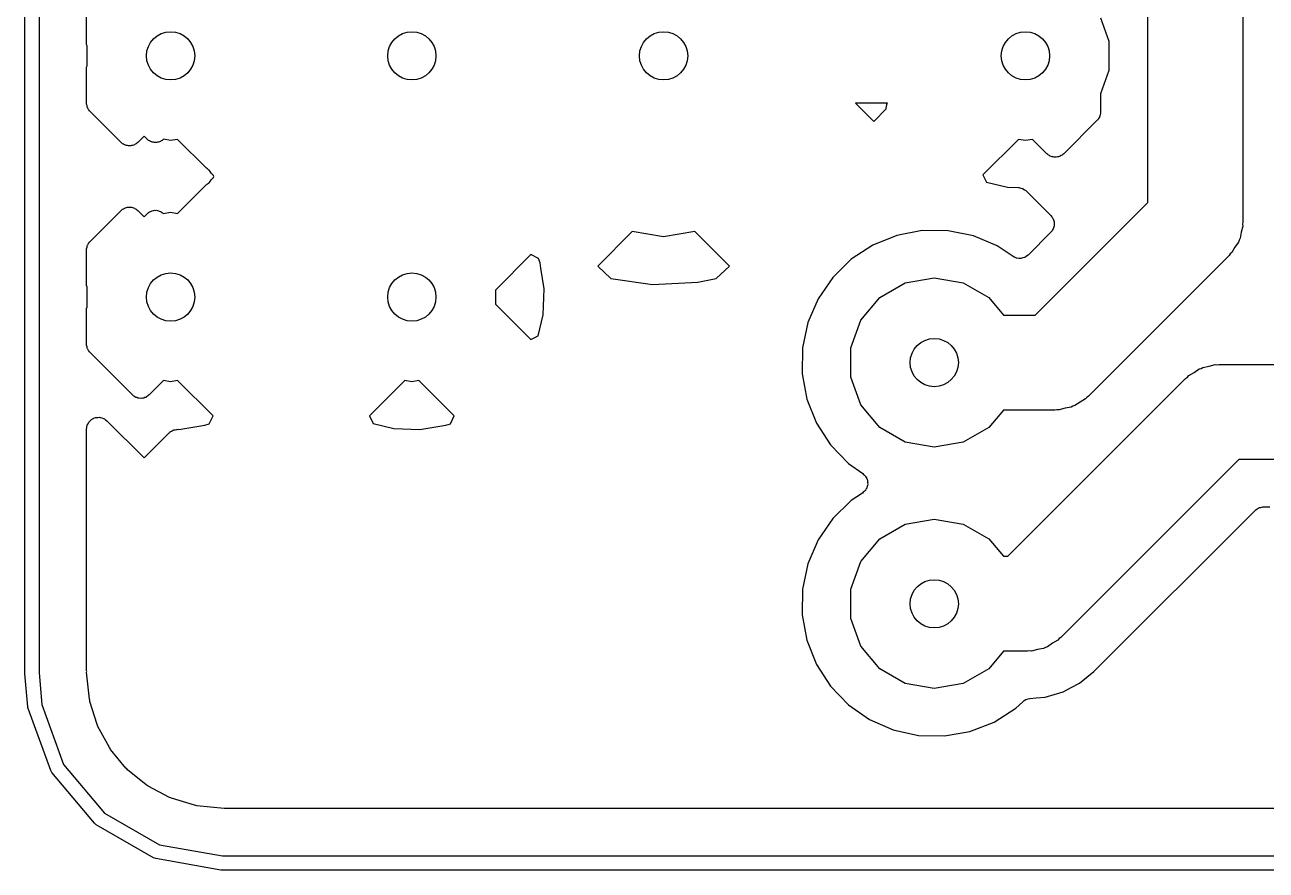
# Model space of a CAD drawing. Extents: x -0.1 to 26.1, y -0.1 to 17.1.
# Drawn here: x -0.07 to 12.99, y -0.07 to 8.83 of the extents above; entities that cross this region are included whole.
import ezdxf

# ---------------------------------------------------------------- set-up
doc = ezdxf.new("R2010")
doc.units = 0
doc.header["$MEASUREMENT"] = 0
doc.layers.add('BLACK', color=7, linetype='CONTINUOUS')

msp = doc.modelspace()

# ---------------------------------------------------------------- linework, layer by layer
at = {"layer": 'Black'}
for p, q in [((-0.075, 2), (-0.075, 15)), ((0.075, 14.9934), (0.075, 2.00328)), ((12.75, 10.25), (12.75, 6.75)), ((11.75, 6.95711), (11.75, 10.0429)), ((0.575, 8.63138), (0.575, 8.99723)), ((11.25, 8.89904), (11.3388, 8.65496)), ((0.575955, 8.62596), (0.575, 8.63138)), ((0.575476, 8.62049), (0.575955, 8.62596)), ((11.3388, 8.65496), (11.3388, 8.34504)), ((0.579702, 8.60472), (0.575476, 8.62049)), ((0.581162, 8.59643), (0.579702, 8.60472)), ((0.581162, 8.40357), (0.581162, 8.59643)), ((0.575, 8.36862), (0.575955, 8.37403)), ((0.575, 8.00277), (0.575, 8.36862)), ((0.575476, 8.37951), (0.579702, 8.39528)), ((0.575955, 8.37403), (0.575476, 8.37951)), ((0.579702, 8.39528), (0.581162, 8.40357)), ((11.3388, 8.34504), (11.25, 8.10095)), ((0.575955, 7.99735), (0.575, 8.00277)), ((0.575476, 7.99187), (0.575955, 7.99735)), ((0.579702, 7.9761), (0.575476, 7.99187)), ((0.582538, 7.96001), (0.579702, 7.9761)), ((8.67028, 8), (8.86348, 7.8068)), ((9.00673, 8), (8.67028, 8)), ((8.99387, 7.94329), (8.99837, 7.97385)), ((8.99837, 7.97385), (9.00098, 7.98169)), ((9.00098, 7.98169), (9.00183, 7.98992)), ((9.00183, 7.98992), (9.00673, 8)), ((11.25, 8.10095), (11.25, 7.90776)), ((0.585288, 7.95525), (0.582538, 7.96001)), ((0.586711, 7.94994), (0.585288, 7.95525)), ((0.596077, 7.93656), (0.586711, 7.94994)), ((0.604244, 7.92242), (0.596077, 7.93656)), ((0.608458, 7.91888), (0.604244, 7.92242)), ((0.611612, 7.91438), (0.608458, 7.91888)), ((0.937682, 7.58831), (0.611612, 7.91438)), ((8.86348, 7.8068), (8.99387, 7.94329)), ((11.2383, 7.85494), (11.2289, 7.84156)), ((11.2397, 7.86025), (11.2383, 7.85494)), ((11.2425, 7.86501), (11.2397, 7.86025)), ((11.2453, 7.88109), (11.2425, 7.86501)), ((11.2495, 7.89687), (11.2453, 7.88109)), ((11.25, 7.90776), (11.249, 7.90235)), ((11.249, 7.90235), (11.2495, 7.89687)), ((11.2134, 7.81938), (10.8627, 7.46868)), ((11.2165, 7.82388), (11.2134, 7.81938)), ((11.2208, 7.82742), (11.2165, 7.82388)), ((11.2289, 7.84156), (11.2208, 7.82742)), ((0.946641, 7.58203), (0.937682, 7.58831)), ((0.954373, 7.5743), (0.946641, 7.58203)), ((1.1055, 7.58203), (1.09777, 7.5743)), ((1.11446, 7.58831), (1.1055, 7.58203)), ((1.18018, 7.65403), (1.11446, 7.58831)), ((1.21142, 7.6228), (1.18018, 7.65403)), ((1.22037, 7.61653), (1.21142, 7.6228)), ((1.22811, 7.60879), (1.22037, 7.61653)), ((1.23802, 7.60417), (1.22811, 7.60879)), ((1.24698, 7.5979), (1.23802, 7.60417)), ((1.25754, 7.59507), (1.24698, 7.5979)), ((1.26745, 7.59045), (1.25754, 7.59507)), ((1.27835, 7.58949), (1.26745, 7.59045)), ((1.28891, 7.58666), (1.27835, 7.58949)), ((1.29981, 7.58762), (1.28891, 7.58666)), ((1.3107, 7.58666), (1.29981, 7.58762)), ((1.32126, 7.58949), (1.3107, 7.58666)), ((1.33216, 7.59045), (1.32126, 7.58949)), ((1.34207, 7.59507), (1.33216, 7.59045)), ((1.35263, 7.5979), (1.34207, 7.59507)), ((1.36159, 7.60417), (1.35263, 7.5979)), ((1.3715, 7.60879), (1.36159, 7.60417)), ((1.37923, 7.61652), (1.3715, 7.60879)), ((1.3853, 7.62078), (1.37923, 7.61652)), ((1.46, 7.6076), (1.3853, 7.62078)), ((1.53396, 7.62064), (1.46, 7.6076)), ((1.83761, 7.31699), (1.53396, 7.62064)), ((10.386, 7.62064), (10.013, 7.24761)), ((10.46, 7.6076), (10.386, 7.62064)), ((10.534, 7.62064), (10.46, 7.6076)), ((10.6859, 7.46868), (10.534, 7.62064)), ((0.964283, 7.56968), (0.954373, 7.5743)), ((0.973243, 7.56341), (0.964283, 7.56968)), ((0.983809, 7.56058), (0.973243, 7.56341)), ((0.993718, 7.55595), (0.983809, 7.56058)), ((1.00461, 7.555), (0.993718, 7.55595)), ((1.01517, 7.55217), (1.00461, 7.555)), ((1.02607, 7.55312), (1.01517, 7.55217)), ((1.03696, 7.55217), (1.02607, 7.55312)), ((1.04753, 7.555), (1.03696, 7.55217)), ((1.05842, 7.55595), (1.04753, 7.555)), ((1.06833, 7.56058), (1.05842, 7.55595)), ((1.0789, 7.56341), (1.06833, 7.56058)), ((1.08786, 7.56968), (1.0789, 7.56341)), ((1.09777, 7.5743), (1.08786, 7.56968)), ((10.6949, 7.46241), (10.6859, 7.46868)), ((10.7026, 7.45468), (10.6949, 7.46241)), ((10.7125, 7.45006), (10.7026, 7.45468)), ((10.7215, 7.44378), (10.7125, 7.45006)), ((10.8361, 7.45006), (10.8271, 7.44378)), ((10.846, 7.45468), (10.8361, 7.45006)), ((10.8537, 7.46241), (10.846, 7.45468)), ((10.8627, 7.46868), (10.8537, 7.46241)), ((10.732, 7.44095), (10.7215, 7.44378)), ((10.742, 7.43633), (10.732, 7.44095)), ((10.7529, 7.43538), (10.742, 7.43633)), ((10.7634, 7.43255), (10.7529, 7.43538)), ((10.7743, 7.4335), (10.7634, 7.43255)), ((10.7852, 7.43255), (10.7743, 7.4335)), ((10.7958, 7.43538), (10.7852, 7.43255)), ((10.8067, 7.43633), (10.7958, 7.43538)), ((10.8166, 7.44095), (10.8067, 7.43633)), ((10.8271, 7.44378), (10.8166, 7.44095)), ((1.84799, 7.30972), (1.83761, 7.31699)), ((1.85721, 7.30101), (1.84799, 7.30972)), ((1.86565, 7.29736), (1.85721, 7.30101)), ((1.86691, 7.29648), (1.86565, 7.29736)), ((1.87666, 7.28302), (1.86691, 7.29648)), ((1.88852, 7.26608), (1.87666, 7.28302)), ((1.87666, 7.17697), (1.88852, 7.19392)), ((1.91319, 7.24142), (1.88852, 7.26608)), ((1.88852, 7.19392), (1.91319, 7.21858)), ((1.914, 7.23), (1.91319, 7.24142)), ((1.91319, 7.21858), (1.914, 7.23)), ((10.013, 7.24761), (10.051, 7.16955)), ((1.53396, 6.83935), (1.83483, 7.14023)), ((1.83483, 7.14023), (1.84213, 7.14533)), ((1.84213, 7.14533), (1.84821, 7.15183)), ((1.84821, 7.15183), (1.85978, 7.15769)), ((1.85978, 7.15769), (1.86569, 7.16183)), ((1.86569, 7.16183), (1.87666, 7.17697)), ((10.051, 7.16955), (10.2715, 7.11706)), ((10.2715, 7.11706), (10.3858, 7.1128)), ((10.3858, 7.1128), (10.3889, 7.11214)), ((10.3889, 7.11214), (10.392, 7.11241)), ((10.392, 7.11241), (10.41, 7.10759)), ((10.41, 7.10759), (10.4282, 7.10368)), ((10.4282, 7.10368), (10.4309, 7.10199)), ((10.4309, 7.10199), (10.4339, 7.10118)), ((10.4339, 7.10118), (10.4492, 7.0905)), ((10.4492, 7.0905), (10.465, 7.08058)), ((10.465, 7.08058), (10.4669, 7.07809)), ((10.4669, 7.07809), (10.4695, 7.07628)), ((10.4695, 7.07628), (10.7274, 6.81839)), ((10.5629, 5.77), (11.75, 6.95711)), ((0.611612, 6.54562), (0.937682, 6.87169)), ((0.937682, 6.87169), (0.946641, 6.87797)), ((0.946641, 6.87797), (0.954373, 6.8857)), ((0.954373, 6.8857), (0.964283, 6.89032)), ((0.964283, 6.89032), (0.973243, 6.89659)), ((0.973243, 6.89659), (0.983809, 6.89942)), ((0.983809, 6.89942), (0.993718, 6.90405)), ((0.993718, 6.90405), (1.00461, 6.905)), ((1.00461, 6.905), (1.01517, 6.90783)), ((1.01517, 6.90783), (1.02607, 6.90688)), ((1.02607, 6.90688), (1.03696, 6.90783)), ((1.03696, 6.90783), (1.04753, 6.905)), ((1.04753, 6.905), (1.05842, 6.90405)), ((1.05842, 6.90405), (1.06833, 6.89942)), ((1.06833, 6.89942), (1.0789, 6.89659)), ((1.0789, 6.89659), (1.08786, 6.89032)), ((1.08786, 6.89032), (1.09777, 6.8857)), ((1.09777, 6.8857), (1.1055, 6.87796)), ((1.1055, 6.87796), (1.11446, 6.87169)), ((1.11446, 6.87169), (1.18018, 6.80597)), ((1.18018, 6.80597), (1.21142, 6.8372)), ((1.21142, 6.8372), (1.22037, 6.84347)), ((1.22037, 6.84347), (1.22811, 6.85121)), ((1.22811, 6.85121), (1.23802, 6.85583)), ((1.23802, 6.85583), (1.24698, 6.8621)), ((1.24698, 6.8621), (1.25754, 6.86493)), ((1.25754, 6.86493), (1.26745, 6.86955)), ((1.26745, 6.86955), (1.27835, 6.87051)), ((1.27835, 6.87051), (1.28891, 6.87334)), ((1.28891, 6.87334), (1.2998, 6.87238)), ((1.2998, 6.87238), (1.3107, 6.87334)), ((1.3107, 6.87334), (1.32127, 6.8705)), ((1.32127, 6.8705), (1.33216, 6.86955)), ((1.33216, 6.86955), (1.34206, 6.86493)), ((1.34206, 6.86493), (1.35263, 6.8621)), ((1.35263, 6.8621), (1.3616, 6.85582)), ((1.3616, 6.85582), (1.3715, 6.8512)), ((1.3715, 6.8512), (1.37923, 6.84347)), ((1.37923, 6.84347), (1.3853, 6.83922)), ((1.3853, 6.83922), (1.46, 6.8524)), ((1.46, 6.8524), (1.53396, 6.83935)), ((10.7274, 6.81839), (10.7337, 6.80943)), ((10.7337, 6.80943), (10.7414, 6.80169)), ((10.7414, 6.80169), (10.746, 6.79178)), ((10.746, 6.66821), (10.7414, 6.6583)), ((10.746, 6.79178), (10.7523, 6.78282)), ((10.7523, 6.67717), (10.746, 6.66821)), ((10.7523, 6.78282), (10.7551, 6.77226)), ((10.7551, 6.68774), (10.7523, 6.67717)), ((10.7551, 6.77226), (10.7598, 6.76235)), ((10.7598, 6.69765), (10.7551, 6.68774)), ((10.7598, 6.76235), (10.7607, 6.75145)), ((10.7607, 6.70854), (10.7598, 6.69765)), ((10.7607, 6.75145), (10.7635, 6.74089)), ((10.7635, 6.7191), (10.7607, 6.70854)), ((10.7635, 6.74089), (10.7626, 6.73)), ((10.7626, 6.73), (10.7635, 6.7191)), ((12.7481, 6.70642), (12.7312, 6.64332)), ((12.75, 6.75), (12.7462, 6.72833)), ((12.7462, 6.72833), (12.7481, 6.70642)), ((0.596077, 6.52344), (0.604244, 6.53758)), ((0.604244, 6.53758), (0.608458, 6.54112)), ((0.608458, 6.54112), (0.611612, 6.54562)), ((6.32103, 6.65075), (5.9568, 6.28652)), ((6.65, 6.59274), (6.32103, 6.65075)), ((6.97897, 6.65075), (6.65, 6.59274)), ((7.3432, 6.28652), (6.97897, 6.65075)), ((9.10593, 6.60894), (8.85337, 6.5069)), ((9.3735, 6.65998), (9.10593, 6.60894)), ((9.64589, 6.65808), (9.3735, 6.65998)), ((9.91273, 6.60331), (9.64589, 6.65808)), ((10.1638, 6.49775), (9.91273, 6.60331)), ((10.7274, 6.64161), (10.4873, 6.40155)), ((10.7337, 6.65057), (10.7274, 6.64161)), ((10.7414, 6.6583), (10.7337, 6.65057)), ((12.7032, 6.53869), (12.6657, 6.48518)), ((12.7088, 6.55994), (12.7032, 6.53869)), ((12.7198, 6.57899), (12.7088, 6.55994)), ((12.7312, 6.64332), (12.7198, 6.57899)), ((0.575, 6.45723), (0.575955, 6.46265)), ((0.575, 6.09138), (0.575, 6.45723)), ((0.575476, 6.46813), (0.579702, 6.4839)), ((0.575955, 6.46265), (0.575476, 6.46813)), ((0.579702, 6.4839), (0.582538, 6.49999)), ((0.582538, 6.49999), (0.585288, 6.50475)), ((0.585288, 6.50475), (0.586711, 6.51006)), ((0.586711, 6.51006), (0.596077, 6.52344)), ((5.25239, 6.40699), (4.87884, 6.03344)), ((5.33458, 6.36704), (5.25239, 6.40699)), ((8.85337, 6.5069), (8.62543, 6.35774)), ((10.3291, 6.38631), (10.1638, 6.49775)), ((12.6162, 6.41446), (12.6036, 6.39645)), ((12.633, 6.42861), (12.6162, 6.41446)), ((12.6657, 6.48518), (12.633, 6.42861)), ((5.34919, 6.31886), (5.33458, 6.36704)), ((5.35788, 6.26467), (5.34919, 6.31886)), ((5.9568, 6.28652), (6.09329, 6.15613)), ((7.20424, 6.15377), (7.3432, 6.28652)), ((8.62543, 6.35774), (8.43081, 6.16715)), ((10.3479, 6.37791), (10.3291, 6.38631)), ((10.3666, 6.3692), (10.3479, 6.37791)), ((10.3677, 6.3691), (10.3666, 6.3692)), ((10.3687, 6.36865), (10.3677, 6.3691)), ((10.3893, 6.36721), (10.3687, 6.36865)), ((10.4098, 6.36542), (10.3893, 6.36721)), ((10.4109, 6.3657), (10.4098, 6.36542)), ((10.412, 6.36563), (10.4109, 6.3657)), ((10.4318, 6.37131), (10.412, 6.36563)), ((10.4518, 6.37665), (10.4318, 6.37131)), ((10.4527, 6.37729), (10.4518, 6.37665)), ((10.4537, 6.37759), (10.4527, 6.37729)), ((10.4704, 6.38971), (10.4537, 6.37759)), ((10.4873, 6.40155), (10.4704, 6.38971)), ((12.6036, 6.39645), (11.1236, 4.91645)), ((5.39314, 6.04493), (5.35788, 6.26467)), ((6.09329, 6.15613), (6.53382, 6.09119)), ((7.00914, 6.11496), (7.20424, 6.15377)), ((8.43081, 6.16715), (8.27692, 5.9424)), ((9.19478, 6.10858), (9.5, 6.1624)), ((9.5, 6.1624), (9.80522, 6.10858)), ((0.575955, 6.08596), (0.575, 6.09138)), ((0.575476, 6.08049), (0.575955, 6.08596)), ((0.579702, 6.06472), (0.575476, 6.08049)), ((0.581162, 6.05643), (0.579702, 6.06472)), ((0.581162, 5.86357), (0.581162, 6.05643)), ((4.87884, 6.03344), (4.87884, 5.88656)), ((5.38293, 5.77151), (5.39314, 6.04493)), ((6.53382, 6.09119), (7.00914, 6.11496)), ((8.92638, 5.95362), (9.19478, 6.10858)), ((9.80522, 6.10858), (10.0736, 5.95362)), ((4.87884, 5.88656), (5.25239, 5.51301)), ((8.27692, 5.9424), (8.1696, 5.69202)), ((8.72716, 5.7162), (8.92638, 5.95362)), ((10.0736, 5.95362), (10.2277, 5.77)), ((0.575, 5.82862), (0.575955, 5.83404)), ((0.575, 5.46277), (0.575, 5.82862)), ((0.575476, 5.83951), (0.579702, 5.85528)), ((0.575955, 5.83404), (0.575476, 5.83951)), ((0.579702, 5.85528), (0.581162, 5.86357)), ((5.33045, 5.55095), (5.38293, 5.77151)), ((10.2277, 5.77), (10.5629, 5.77)), ((8.1696, 5.69202), (8.11297, 5.42558)), ((8.62116, 5.42496), (8.72716, 5.7162)), ((5.25239, 5.51301), (5.33045, 5.55095)), ((0.575955, 5.45735), (0.575, 5.46277)), ((0.575476, 5.45187), (0.575955, 5.45735)), ((0.579702, 5.4361), (0.575476, 5.45187)), ((0.582538, 5.42001), (0.579702, 5.4361)), ((0.585288, 5.41525), (0.582538, 5.42001)), ((0.586711, 5.40994), (0.585288, 5.41525)), ((0.596077, 5.39656), (0.586711, 5.40994)), ((0.604244, 5.38242), (0.596077, 5.39656)), ((0.608458, 5.37888), (0.604244, 5.38242)), ((0.611612, 5.37438), (0.608458, 5.37888)), ((1.0573, 4.92868), (0.611612, 5.37438)), ((8.11297, 5.42558), (8.10917, 5.15321)), ((8.62116, 5.11504), (8.62116, 5.42496)), ((12.329, 5.21985), (12.3933, 5.23119)), ((12.3933, 5.23119), (12.4564, 5.2481)), ((12.4564, 5.2481), (12.4783, 5.24618)), ((12.4783, 5.24618), (12.5, 5.25)), ((12.5, 5.25), (13.5, 5.25)), ((8.10917, 5.15321), (8.15834, 4.88529)), ((8.72716, 4.8238), (8.62116, 5.11504)), ((10.2729, 3.23), (12.1464, 5.10355)), ((12.1464, 5.10355), (12.1645, 5.11617)), ((12.1645, 5.11617), (12.1786, 5.13302)), ((12.1786, 5.13302), (12.2352, 5.16569)), ((12.2352, 5.16569), (12.2887, 5.20315)), ((12.2887, 5.20315), (12.3099, 5.20885)), ((12.3099, 5.20885), (12.329, 5.21985)), ((1.38604, 5.08064), (1.23408, 4.92868)), ((1.46, 5.0676), (1.38604, 5.08064)), ((1.53396, 5.08064), (1.46, 5.0676)), ((1.90699, 4.70761), (1.53396, 5.08064)), ((3.92604, 5.08064), (3.55301, 4.70761)), ((4, 5.0676), (3.92604, 5.08064)), ((4.07396, 5.08064), (4, 5.0676)), ((4.44699, 4.70761), (4.07396, 5.08064)), ((1.06626, 4.92241), (1.0573, 4.92868)), ((1.074, 4.91468), (1.06626, 4.92241)), ((1.0839, 4.91006), (1.074, 4.91468)), ((1.09286, 4.90378), (1.0839, 4.91006)), ((1.10343, 4.90095), (1.09286, 4.90378)), ((1.11334, 4.89633), (1.10343, 4.90095)), ((1.12423, 4.89538), (1.11334, 4.89633)), ((1.1348, 4.89255), (1.12423, 4.89538)), ((1.1457, 4.8935), (1.1348, 4.89255)), ((1.15659, 4.89255), (1.1457, 4.8935)), ((1.16715, 4.89538), (1.15659, 4.89255)), ((1.17804, 4.89633), (1.16715, 4.89538)), ((1.18795, 4.90095), (1.17804, 4.89633)), ((1.19852, 4.90378), (1.18795, 4.90095)), ((1.20748, 4.91006), (1.19852, 4.90378)), ((1.21739, 4.91468), (1.20748, 4.91006)), ((1.22512, 4.92241), (1.21739, 4.91468)), ((1.23408, 4.92868), (1.22512, 4.92241)), ((8.15834, 4.88529), (8.25862, 4.63202)), ((11.0348, 4.85431), (10.9813, 4.81685)), ((11.0914, 4.88698), (11.0348, 4.85431)), ((11.1055, 4.90383), (11.0914, 4.88698)), ((11.1236, 4.91645), (11.1055, 4.90383)), ((1.86704, 4.62542), (1.90699, 4.70761)), ((3.55301, 4.70761), (3.59095, 4.62955)), ((4.40704, 4.62542), (4.44699, 4.70761)), ((8.92638, 4.58638), (8.72716, 4.8238)), ((10.2277, 4.77), (10.0736, 4.58638)), ((10.77, 4.77), (10.2277, 4.77)), ((10.7917, 4.77382), (10.77, 4.77)), ((10.8136, 4.7719), (10.7917, 4.77382)), ((10.8767, 4.78881), (10.8136, 4.7719)), ((10.941, 4.80015), (10.8767, 4.78881)), ((10.9601, 4.81115), (10.941, 4.80015)), ((10.9813, 4.81685), (10.9601, 4.81115)), ((0.575, 4.56937), (0.577836, 4.58546)), ((0.577836, 4.58546), (0.579259, 4.60173)), ((0.579259, 4.60173), (0.581583, 4.60671)), ((0.581583, 4.60671), (0.582538, 4.61213)), ((0.582538, 4.61213), (0.590706, 4.62627)), ((0.590706, 4.62627), (0.597606, 4.64107)), ((0.597606, 4.64107), (0.601494, 4.64496)), ((0.601494, 4.64496), (0.604244, 4.64972)), ((0.604244, 4.64972), (0.616755, 4.66022)), ((0.616755, 4.66022), (0.628303, 4.67177)), ((0.628303, 4.67177), (0.633288, 4.67409)), ((0.633288, 4.67409), (0.6375, 4.67763)), ((0.6375, 4.67763), (0.652845, 4.68321)), ((0.652845, 4.68321), (0.667648, 4.69012)), ((0.667648, 4.69012), (0.673127, 4.6906)), ((0.673127, 4.6906), (0.678294, 4.69248)), ((0.678294, 4.69248), (0.694627, 4.69248)), ((0.694627, 4.69248), (0.710895, 4.6939)), ((0.710895, 4.6939), (0.716206, 4.69248)), ((0.716206, 4.69248), (0.721706, 4.69248)), ((0.721706, 4.69248), (0.73705, 4.68689)), ((0.73705, 4.68689), (0.752827, 4.68266)), ((0.752827, 4.68266), (0.757333, 4.67951)), ((0.757333, 4.67951), (0.7625, 4.67763)), ((0.7625, 4.67763), (0.775011, 4.66713)), ((0.775011, 4.66713), (0.788388, 4.65776)), ((0.788388, 4.65776), (1.18018, 4.26597)), ((1.54492, 4.56686), (1.81886, 4.61081)), ((1.81886, 4.61081), (1.86704, 4.62542)), ((3.59095, 4.62955), (3.81151, 4.57707)), ((3.81151, 4.57707), (4.08493, 4.56686)), ((4.08493, 4.56686), (4.35886, 4.61081)), ((4.35886, 4.61081), (4.40704, 4.62542)), ((8.25862, 4.63202), (8.40618, 4.40305)), ((9.19478, 4.43142), (8.92638, 4.58638)), ((10.0736, 4.58638), (9.80522, 4.43142)), ((0.575, 2.02319), (0.575, 4.56937)), ((1.18018, 4.26597), (1.44482, 4.5306)), ((1.44482, 4.5306), (1.45123, 4.53509)), ((1.45123, 4.53509), (1.45648, 4.5409)), ((1.45648, 4.5409), (1.46889, 4.54746)), ((1.46889, 4.54746), (1.48038, 4.5555)), ((1.48038, 4.5555), (1.48794, 4.55753)), ((1.48794, 4.55753), (1.49486, 4.56119)), ((1.49486, 4.56119), (1.50876, 4.56311)), ((1.50876, 4.56311), (1.52231, 4.56674)), ((1.52231, 4.56674), (1.53011, 4.56606)), ((1.53011, 4.56606), (1.53787, 4.56713)), ((1.53787, 4.56713), (1.54492, 4.56686)), ((8.40618, 4.40305), (8.5954, 4.2071)), ((9.5, 4.3776), (9.19478, 4.43142)), ((9.80522, 4.43142), (9.5, 4.3776)), ((8.5954, 4.2071), (8.74633, 4.1022)), ((12.7071, 4.25), (10.8336, 2.37645)), ((13.2929, 4.25), (12.7071, 4.25)), ((8.74633, 4.1022), (8.75563, 4.09297)), ((8.75563, 4.09297), (8.76611, 4.08513)), ((8.76611, 4.08513), (8.77091, 4.07779)), ((8.77091, 4.07779), (8.77714, 4.07161)), ((8.77714, 4.07161), (8.78271, 4.05976)), ((8.78271, 4.05976), (8.78988, 4.0488)), ((8.77508, 3.92468), (8.76869, 3.91868)), ((8.78099, 3.93637), (8.77508, 3.92468)), ((8.78847, 3.94713), (8.78099, 3.93637)), ((8.7907, 3.9556), (8.78847, 3.94713)), ((8.78988, 4.0488), (8.79189, 4.04027)), ((8.79466, 3.96343), (8.7907, 3.9556)), ((8.79189, 4.04027), (8.79562, 4.03233)), ((8.79621, 3.97643), (8.79466, 3.96343)), ((8.79562, 4.03233), (8.79681, 4.01929)), ((8.79955, 3.9891), (8.79621, 3.97643)), ((8.79681, 4.01929), (8.7998, 4.00653)), ((8.7998, 4.00653), (8.79876, 3.99783)), ((8.79876, 3.99783), (8.79955, 3.9891)), ((8.62543, 3.81774), (8.43081, 3.62715)), ((8.74344, 3.89496), (8.62543, 3.81774)), ((8.75298, 3.90392), (8.74344, 3.89496)), ((8.76369, 3.91148), (8.75298, 3.90392)), ((8.76869, 3.91868), (8.76369, 3.91148)), ((11.1875, 2.02324), (12.8776, 3.71339)), ((12.8776, 3.71339), (12.8821, 3.71654)), ((12.8821, 3.71654), (12.8856, 3.72076)), ((12.8856, 3.72076), (12.8998, 3.72892)), ((12.8998, 3.72892), (12.9132, 3.73829)), ((12.9132, 3.73829), (12.9185, 3.73971)), ((12.9185, 3.73971), (12.9232, 3.74246)), ((12.9232, 3.74246), (12.9393, 3.7453)), ((12.9393, 3.7453), (12.9551, 3.74952)), ((12.9551, 3.74952), (12.9606, 3.74904)), ((12.9606, 3.74904), (12.966, 3.75)), ((12.966, 3.75), (13.034, 3.75)), ((8.43081, 3.62715), (8.27692, 3.4024)), ((8.92638, 3.41362), (9.19478, 3.56858)), ((9.19478, 3.56858), (9.5, 3.6224)), ((9.5, 3.6224), (9.80522, 3.56858)), ((9.80522, 3.56858), (10.0736, 3.41362)), ((8.27692, 3.4024), (8.1696, 3.15202)), ((8.72716, 3.1762), (8.92638, 3.41362)), ((10.0736, 3.41362), (10.2277, 3.23)), ((8.1696, 3.15202), (8.11297, 2.88558)), ((8.62116, 2.88496), (8.72716, 3.1762)), ((10.2277, 3.23), (10.2729, 3.23)), ((8.11297, 2.88558), (8.10917, 2.61321)), ((8.62116, 2.57504), (8.62116, 2.88496)), ((8.10917, 2.61321), (8.15834, 2.34529)), ((8.72716, 2.2838), (8.62116, 2.57504)), ((10.8155, 2.36383), (10.8014, 2.34698)), ((10.8336, 2.37645), (10.8155, 2.36383)), ((8.15834, 2.34529), (8.25862, 2.09202)), ((8.92638, 2.04638), (8.72716, 2.2838)), ((10.2277, 2.23), (10.0736, 2.04638)), ((10.48, 2.23), (10.2277, 2.23)), ((10.5017, 2.23382), (10.48, 2.23)), ((10.5236, 2.2319), (10.5017, 2.23382)), ((10.5867, 2.24881), (10.5236, 2.2319)), ((10.651, 2.26015), (10.5867, 2.24881)), ((10.6701, 2.27115), (10.651, 2.26015)), ((10.6913, 2.27685), (10.6701, 2.27115)), ((10.7448, 2.31431), (10.6913, 2.27685)), ((10.8014, 2.34698), (10.7448, 2.31431)), ((8.25862, 2.09202), (8.40618, 1.86305)), ((-0.074427, 1.99675), (-0.075, 2)), ((-0.074715, 1.99346), (-0.074427, 1.99675)), ((-0.044331, 1.64617), (-0.074715, 1.99346)), ((0.075, 2.00328), (0.104238, 1.66908)), ((0.576145, 2.01669), (0.575, 2.02319)), ((0.575685, 2.01012), (0.576145, 2.01669)), ((0.605526, 1.72621), (0.575685, 2.01012)), ((9.19478, 1.89142), (8.92638, 2.04638)), ((10.0736, 2.04638), (9.80522, 1.89142)), ((11.1051, 1.95629), (11.1812, 2.01708)), ((11.1812, 2.01708), (11.1848, 2.0206)), ((11.1848, 2.0206), (11.185, 2.02072)), ((11.185, 2.02072), (11.1851, 2.02089)), ((11.1851, 2.02089), (11.1875, 2.02324)), ((8.40618, 1.86305), (8.5954, 1.6671)), ((9.5, 1.8376), (9.19478, 1.89142)), ((9.80522, 1.89142), (9.5, 1.8376)), ((10.8562, 1.80354), (10.9417, 1.84901)), ((10.9417, 1.84901), (10.9423, 1.84921)), ((10.9423, 1.84921), (10.9429, 1.84962)), ((10.9429, 1.84962), (11.029, 1.89425)), ((11.029, 1.89425), (11.104, 1.95547)), ((11.104, 1.95547), (11.1046, 1.95579)), ((11.1046, 1.95579), (11.1051, 1.95629)), ((0.608897, 1.71445), (0.605526, 1.72621)), ((0.610431, 1.70231), (0.608897, 1.71445)), ((0.685264, 1.46056), (0.610431, 1.70231)), ((10.3593, 1.63015), (10.4319, 1.69925)), ((10.4319, 1.69925), (10.4482, 1.71008)), ((10.4482, 1.71008), (10.464, 1.72146)), ((10.464, 1.72146), (10.4662, 1.72205)), ((10.4662, 1.72205), (10.468, 1.72328)), ((10.468, 1.72328), (10.487, 1.72788)), ((10.487, 1.72788), (10.5059, 1.73313)), ((10.5059, 1.73313), (10.5712, 1.73954)), ((10.5712, 1.73954), (10.5719, 1.73949)), ((10.5719, 1.73949), (10.5725, 1.73967)), ((10.5725, 1.73967), (10.6691, 1.74811)), ((10.6691, 1.74811), (10.7618, 1.77612)), ((10.7618, 1.77612), (10.7625, 1.7762)), ((10.7625, 1.7762), (10.7631, 1.77649)), ((10.7631, 1.77649), (10.8562, 1.80354)), ((-0.041794, 1.6367), (-0.044331, 1.64617)), ((-0.040093, 1.62705), (-0.041794, 1.6367)), ((0.197472, 0.974349), (-0.040093, 1.62705)), ((0.104238, 1.66908), (0.333904, 1.03808)), ((8.5954, 1.6671), (8.81908, 1.51164)), ((10.1293, 1.4842), (10.3593, 1.63015)), ((0.690856, 1.44968), (0.685264, 1.46056)), ((0.694718, 1.43807), (0.690856, 1.44968)), ((0.815076, 1.21548), (0.694718, 1.43807)), ((8.81908, 1.51164), (9.0687, 1.40258)), ((9.87534, 1.38569), (10.1293, 1.4842)), ((9.0687, 1.40258), (9.33474, 1.34409)), ((9.33474, 1.34409), (9.60708, 1.33839)), ((9.60708, 1.33839), (9.87534, 1.38569)), ((0.822675, 1.20589), (0.815076, 1.21548)), ((0.828718, 1.19525), (0.822675, 1.20589)), ((0.990026, 1.00026), (0.828718, 1.19525)), ((0.210496, 0.951791), (0.197472, 0.974349)), ((0.656969, 0.419706), (0.210496, 0.951791)), ((0.333904, 1.03808), (0.763377, 0.526251)), ((0.999342, 0.992335), (0.990026, 1.00026)), ((1.00734, 0.983074), (0.999342, 0.992335)), ((1.20345, 0.82313), (1.00734, 0.983074)), ((1.21413, 0.81716), (1.20345, 0.82313)), ((1.22377, 0.80963), (1.21413, 0.81716)), ((1.4472, 0.690827), (1.22377, 0.80963)), ((1.45883, 0.687047), (1.4472, 0.690827)), ((1.46976, 0.68153), (1.45883, 0.687047)), ((1.71202, 0.608386), (1.46976, 0.68153)), ((0.763377, 0.526251), (1.34201, 0.19218)), ((1.72417, 0.606937), (1.71202, 0.608386)), ((1.73595, 0.603648), (1.72417, 0.606937)), ((2.02204, 0.575597), (1.73595, 0.603648)), ((2.02817, 0.576069), (2.02204, 0.575597)), ((2.03423, 0.575), (2.02817, 0.576069)), ((23.9768, 0.575), (2.03423, 0.575)), ((0.656971, 0.419702), (0.656969, 0.419706)), ((0.676925, 0.402959), (0.656971, 0.419702)), ((1.27846, 0.055665), (0.676925, 0.402959)), ((1.34201, 0.19218), (2.00656, 0.075)), ((1.27846, 0.055663), (1.27846, 0.055665)), ((1.30294, 0.046754), (1.27846, 0.055663)), ((1.98698, -0.07386), (1.30294, 0.046754)), ((2.00656, 0.075), (23.9967, 0.075)), ((1.99354, -0.07386), (1.98698, -0.07386)), ((2, -0.075), (1.99354, -0.07386)), ((24, -0.075), (2, -0.075))]:
    msp.add_line(p, q, dxfattribs=at)
for centre in [(1.46, 8.5), (1.46, 8.5), (4, 8.5), (4, 8.5), (6.65, 8.5), (6.65, 8.5), (10.46, 8.5), (10.46, 8.5), (1.46, 5.96), (1.46, 5.96), (4, 5.96), (4, 5.96), (9.5, 5.27), (9.5, 5.27), (9.5, 2.73), (9.5, 2.73)]:
    msp.add_circle(centre, 0.254, dxfattribs=at)

doc.saveas('drawing.dxf')
